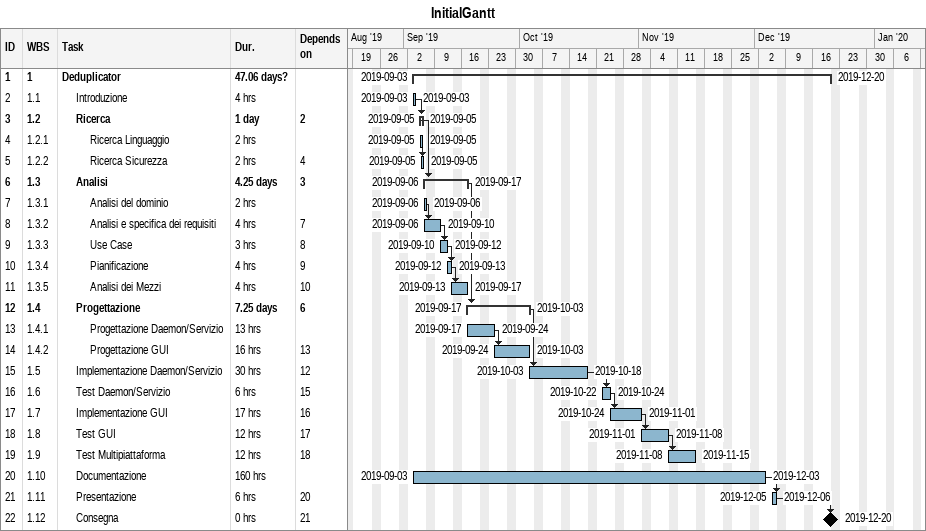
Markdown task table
InitialGantt

| ID | WBS | Task | Duration | Start | Finish | Predecessors |
|---|---|---|---|---|---|---|
| 1 | 1 | **Deduplicator** | 47.06d? | 2019-09-03 | 2019-12-20 |  |
| 2 | 1.1 | Introduzione | 4h | 2019-09-03 | 2019-09-03 |  |
| 3 | 1.2 | **Ricerca** | 1d | 2019-09-05 | 2019-09-05 | 2 |
| 4 | 1.2.1 | Ricerca Linguaggio | 2h | 2019-09-05 | 2019-09-05 |  |
| 5 | 1.2.2 | Ricerca Sicurezza | 2h | 2019-09-05 | 2019-09-05 | 4 |
| 6 | 1.3 | **Analisi** | 4.25d | 2019-09-06 | 2019-09-17 | 3 |
| 7 | 1.3.1 | Analisi del dominio | 2h | 2019-09-06 | 2019-09-06 |  |
| 8 | 1.3.2 | Analisi e specifica dei requisiti | 4h | 2019-09-06 | 2019-09-10 | 7 |
| 9 | 1.3.3 | Use Case | 3h | 2019-09-10 | 2019-09-12 | 8 |
| 10 | 1.3.4 | Pianificazione | 4h | 2019-09-12 | 2019-09-13 | 9 |
| 11 | 1.3.5 | Analisi dei Mezzi | 4h | 2019-09-13 | 2019-09-17 | 10 |
| 12 | 1.4 | **Progettazione** | 7.25d | 2019-09-17 | 2019-10-03 | 6 |
| 13 | 1.4.1 | Progettazione Daemon/Servizio | 13h | 2019-09-17 | 2019-09-24 |  |
| 14 | 1.4.2 | Progettazione GUI | 16h | 2019-09-24 | 2019-10-03 | 13 |
| 15 | 1.5 | Implementazione Daemon/Servizio | 30h | 2019-10-03 | 2019-10-18 | 12 |
| 16 | 1.6 | Test Daemon/Servizio | 6h | 2019-10-22 | 2019-10-24 | 15 |
| 17 | 1.7 | Implementazione GUI | 17h | 2019-10-24 | 2019-11-01 | 16 |
| 18 | 1.8 | Test GUI | 12h | 2019-11-01 | 2019-11-08 | 17 |
| 19 | 1.9 | Test Multipiattaforma | 12h | 2019-11-08 | 2019-11-15 | 18 |
| 20 | 1.10 | Documentazione | 160h | 2019-09-03 | 2019-12-03 |  |
| 21 | 1.11 | Presentazione | 6h | 2019-12-05 | 2019-12-06 | 20 |
| 22 | 1.12 | Consegna | 0h | 2019-12-20 | 2019-12-20 | 21 |
